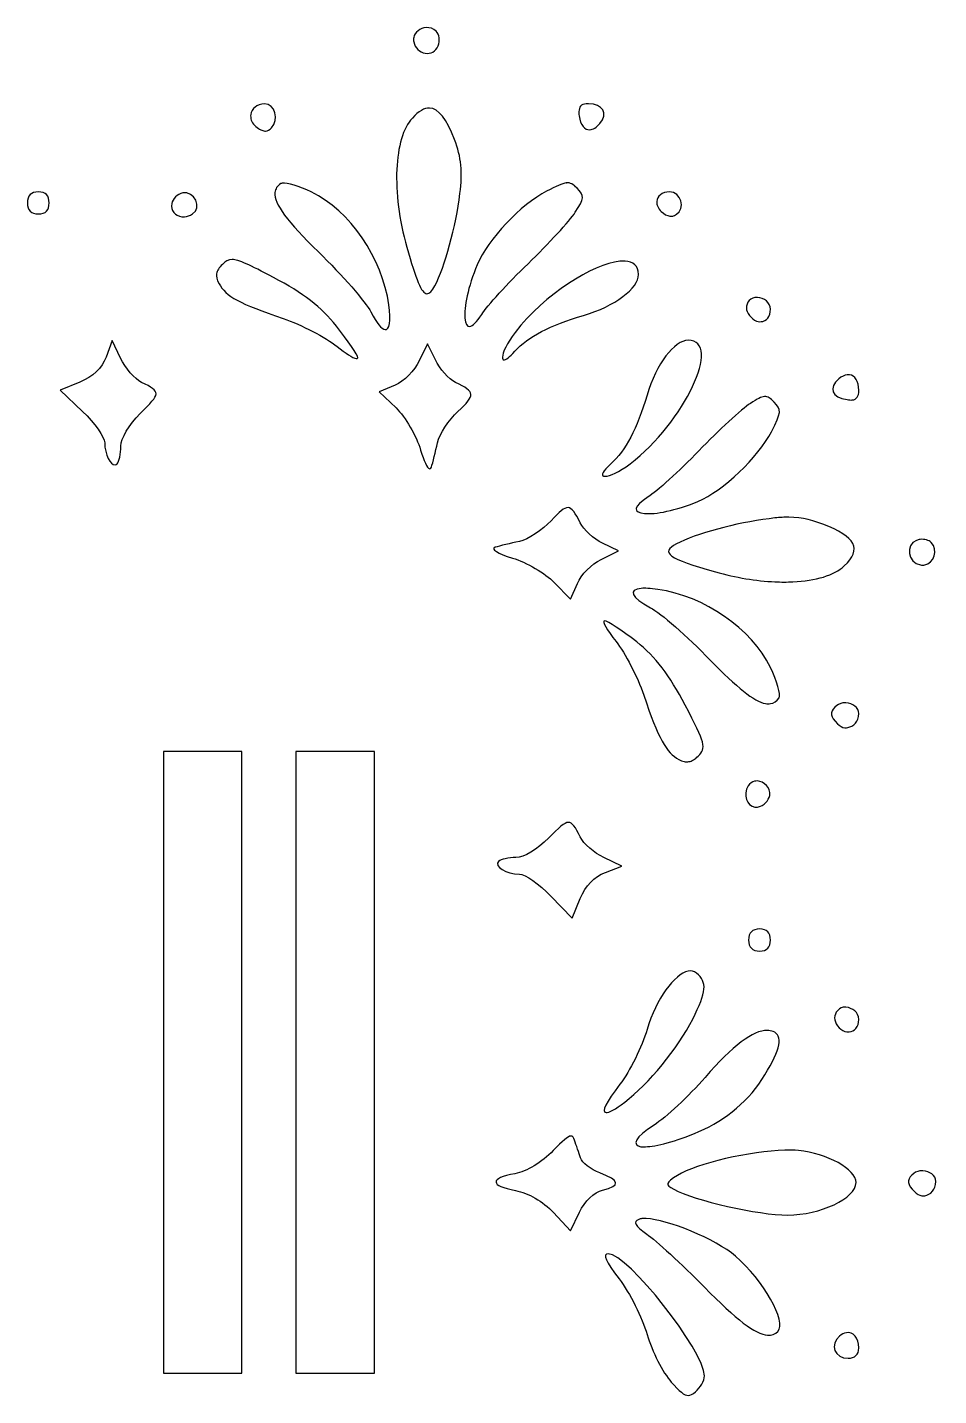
# Model space of a CAD drawing. Header units: centimetres. Extents: x -10 to 10, y -12.4 to 12.4.
# Drawn here: x 7.632 to 9.815, y 8.952 to 12.23 of the extents above; entities that cross this region are included whole.
import ezdxf

# ---------------------------------------------------------------- set-up
doc = ezdxf.new("R2010")
doc.units = ezdxf.units.CM
doc.header["$MEASUREMENT"] = 0
doc.layers.add('Layer 1', color=7, linetype='Continuous')

msp = doc.modelspace()

# ---------------------------------------------------------------- linework, layer by layer
at = {"layer": 'Layer 1', "color": 16, "lineweight": 25}
for points, knots in [([(8.58738, 12.22955), (8.59581, 12.23018), (8.60477, 12.22788), (8.61136, 12.22128), (8.61136, 12.22128), (8.61909, 12.21355), (8.62089, 12.19763), (8.61632, 12.18573), (8.61632, 12.18573), (8.61104, 12.17197), (8.5975, 12.16622), (8.5849, 12.16837), (8.5849, 12.16837), (8.5723, 12.17052), (8.56054, 12.18048), (8.55761, 12.19566), (8.55761, 12.19566), (8.55696, 12.19907), (8.55703, 12.20251), (8.55761, 12.20558), (8.55761, 12.20558), (8.56014, 12.21902), (8.57332, 12.22851), (8.58738, 12.22956), (8.58738, 12.22956), (8.58738, 12.22956), (8.58738, 12.22955), (8.58738, 12.22955)], [0, 0, 0, 0, 0.125, 0.125, 0.125, 0.125, 0.25, 0.25, 0.25, 0.25, 0.375, 0.375, 0.375, 0.375, 0.5, 0.5, 0.5, 0.5, 0.625, 0.625, 0.625, 0.625, 0.75, 0.75, 0.75, 0.75, 1, 1, 1, 1]), ([(8.20043, 12.04682), (8.22485, 12.04682), (8.236, 12.0088), (8.21697, 11.98977), (8.21697, 11.98977), (8.21226, 11.98507), (8.20754, 11.98206), (8.20291, 11.9815), (8.20291, 11.9815), (8.20137, 11.98131), (8.20036, 11.98209), (8.19878, 11.98233), (8.19878, 11.98233), (8.19244, 11.98332), (8.18492, 11.98709), (8.17646, 11.99556), (8.17646, 11.99556), (8.16877, 12.00324), (8.16624, 12.0128), (8.16736, 12.02119), (8.16736, 12.02119), (8.16924, 12.03518), (8.18159, 12.04682), (8.20043, 12.04682)], [0, 0, 0, 0, 0.1428571, 0.1428571, 0.1428571, 0.1428571, 0.2857143, 0.2857143, 0.2857143, 0.2857143, 0.4285714, 0.4285714, 0.4285714, 0.4285714, 0.5714286, 0.5714286, 0.5714286, 0.5714286, 0.7142857, 0.7142857, 0.7142857, 0.7142857, 1, 1, 1, 1]), ([(8.59565, 12.0369), (8.61702, 12.03599), (8.6363, 12.0111), (8.65518, 11.96166), (8.65518, 11.96166), (8.67182, 11.91809), (8.67497, 11.88441), (8.66841, 11.83185), (8.66841, 11.83185), (8.65868, 11.754), (8.63195, 11.65575), (8.60805, 11.61109), (8.60805, 11.61109), (8.6014, 11.59866), (8.595, 11.59194), (8.58903, 11.59207), (8.58903, 11.59207), (8.57592, 11.59231), (8.56316, 11.62566), (8.54107, 11.70369), (8.54107, 11.70369), (8.52265, 11.76877), (8.51463, 11.83473), (8.51709, 11.88973), (8.51709, 11.88973), (8.51956, 11.94473), (8.53189, 11.98908), (8.5543, 12.01293), (8.5543, 12.01293), (8.56952, 12.02913), (8.58281, 12.03745), (8.59564, 12.03691), (8.59564, 12.03691), (8.59564, 12.03691), (8.59565, 12.0369), (8.59565, 12.0369)], [0, 0, 0, 0, 0.1, 0.1, 0.1, 0.1, 0.2, 0.2, 0.2, 0.2, 0.3, 0.3, 0.3, 0.3, 0.4, 0.4, 0.4, 0.4, 0.5, 0.5, 0.5, 0.5, 0.6, 0.6, 0.6, 0.6, 0.7, 0.7, 0.7, 0.7, 0.8, 0.8, 0.8, 0.8, 1, 1, 1, 1]), ([(8.97599, 12.04682), (9.0107, 12.04682), (9.02375, 12.02436), (9.00328, 11.99969), (9.00328, 11.99969), (8.99525, 11.99001), (8.98684, 11.9852), (8.9793, 11.98481), (8.9793, 11.98481), (8.96674, 11.98415), (8.95696, 11.99551), (8.95367, 12.01788), (8.95367, 12.01788), (8.95289, 12.0232), (8.95327, 12.02825), (8.95367, 12.03194), (8.95367, 12.03194), (8.95488, 12.04299), (8.96121, 12.04682), (8.97599, 12.04682)], [0, 0, 0, 0, 0.1666667, 0.1666667, 0.1666667, 0.1666667, 0.3333333, 0.3333333, 0.3333333, 0.3333333, 0.5, 0.5, 0.5, 0.5, 0.6666667, 0.6666667, 0.6666667, 0.6666667, 1, 1, 1, 1]), ([(7.65886, 11.83598), (7.67645, 11.83598), (7.68449, 11.82711), (7.68449, 11.80952), (7.68449, 11.80952), (7.68449, 11.79193), (7.67644, 11.78306), (7.65886, 11.78306), (7.65886, 11.78306), (7.64128, 11.78306), (7.6324, 11.79193), (7.6324, 11.80952), (7.6324, 11.80952), (7.6324, 11.82711), (7.64127, 11.83598), (7.65886, 11.83598)], [0, 0, 0, 0, 0.2, 0.2, 0.2, 0.2, 0.4, 0.4, 0.4, 0.4, 0.6, 0.6, 0.6, 0.6, 1, 1, 1, 1]), ([(8.00447, 11.8335), (8.03264, 11.83892), (8.05156, 11.79786), (8.02762, 11.78306), (8.02762, 11.78306), (8.02147, 11.77926), (8.01483, 11.7768), (8.0086, 11.77645), (8.0086, 11.77645), (8.00626, 11.77632), (8.0042, 11.77616), (8.00199, 11.77645), (8.00199, 11.77645), (7.9865, 11.77851), (7.97485, 11.79144), (7.97801, 11.80787), (7.97801, 11.80787), (7.98026, 11.81957), (7.99184, 11.83107), (8.00447, 11.8335)], [0, 0, 0, 0, 0.1666667, 0.1666667, 0.1666667, 0.1666667, 0.3333333, 0.3333333, 0.3333333, 0.3333333, 0.5, 0.5, 0.5, 0.5, 0.6666667, 0.6666667, 0.6666667, 0.6666667, 1, 1, 1, 1]), ([(8.2426, 11.85665), (8.25435, 11.85783), (8.2838, 11.84966), (8.31205, 11.83598), (8.31205, 11.83598), (8.40439, 11.79128), (8.48287, 11.67661), (8.49809, 11.56561), (8.49809, 11.56561), (8.50361, 11.52535), (8.49941, 11.50485), (8.48899, 11.50608), (8.48899, 11.50608), (8.48089, 11.50703), (8.46925, 11.52087), (8.45509, 11.54825), (8.45509, 11.54825), (8.44304, 11.57156), (8.38646, 11.63666), (8.32941, 11.69212), (8.32941, 11.69212), (8.25526, 11.76421), (8.22258, 11.80771), (8.22523, 11.83433), (8.22523, 11.83433), (8.22611, 11.8432), (8.23069, 11.85051), (8.23929, 11.85583), (8.23929, 11.85583), (8.24022, 11.85641), (8.24092, 11.85649), (8.2426, 11.85666), (8.2426, 11.85666), (8.2426, 11.85666), (8.2426, 11.85665), (8.2426, 11.85665)], [0, 0, 0, 0, 0.1, 0.1, 0.1, 0.1, 0.2, 0.2, 0.2, 0.2, 0.3, 0.3, 0.3, 0.3, 0.4, 0.4, 0.4, 0.4, 0.5, 0.5, 0.5, 0.5, 0.6, 0.6, 0.6, 0.6, 0.7, 0.7, 0.7, 0.7, 0.8, 0.8, 0.8, 0.8, 1, 1, 1, 1]), ([(8.92307, 11.85748), (8.93317, 11.85862), (8.93968, 11.8541), (8.9487, 11.84508), (8.9487, 11.84508), (8.96674, 11.82704), (8.96606, 11.82042), (8.94457, 11.7872), (8.94457, 11.7872), (8.93138, 11.76682), (8.88012, 11.71115), (8.8313, 11.664), (8.8313, 11.664), (8.78248, 11.61685), (8.73295, 11.56234), (8.72051, 11.54246), (8.72051, 11.54246), (8.70866, 11.52353), (8.69834, 11.51433), (8.69157, 11.51352), (8.69157, 11.51352), (8.6848, 11.51271), (8.68117, 11.52044), (8.67999, 11.53336), (8.67999, 11.53336), (8.67765, 11.5592), (8.68747, 11.60812), (8.70976, 11.66152), (8.70976, 11.66152), (8.73507, 11.72216), (8.81443, 11.80625), (8.87595, 11.83763), (8.87595, 11.83763), (8.89928, 11.84953), (8.91298, 11.85633), (8.92308, 11.85747), (8.92308, 11.85747), (8.92308, 11.85747), (8.92307, 11.85748), (8.92307, 11.85748)], [0, 0, 0, 0, 0.0909091, 0.0909091, 0.0909091, 0.0909091, 0.1818182, 0.1818182, 0.1818182, 0.1818182, 0.2727273, 0.2727273, 0.2727273, 0.2727273, 0.3636364, 0.3636364, 0.3636364, 0.3636364, 0.4545455, 0.4545455, 0.4545455, 0.4545455, 0.5454545, 0.5454545, 0.5454545, 0.5454545, 0.6363636, 0.6363636, 0.6363636, 0.6363636, 0.7272727, 0.7272727, 0.7272727, 0.7272727, 0.8181818, 0.8181818, 0.8181818, 0.8181818, 1, 1, 1, 1]), ([(9.17029, 11.83598), (9.19721, 11.83598), (9.20928, 11.79612), (9.18683, 11.78224), (9.18683, 11.78224), (9.18394, 11.78045), (9.18079, 11.77868), (9.17773, 11.77811), (9.17773, 11.77811), (9.17544, 11.77768), (9.17341, 11.77784), (9.17112, 11.77811), (9.17112, 11.77811), (9.16423, 11.77891), (9.15683, 11.78249), (9.15045, 11.78886), (9.15045, 11.78886), (9.14275, 11.79656), (9.13928, 11.80519), (9.1397, 11.81284), (9.1397, 11.81284), (9.1404, 11.82559), (9.1522, 11.83599), (9.17029, 11.83599), (9.17029, 11.83599), (9.17029, 11.83599), (9.17029, 11.83598), (9.17029, 11.83598)], [0, 0, 0, 0, 0.125, 0.125, 0.125, 0.125, 0.25, 0.25, 0.25, 0.25, 0.375, 0.375, 0.375, 0.375, 0.5, 0.5, 0.5, 0.5, 0.625, 0.625, 0.625, 0.625, 0.75, 0.75, 0.75, 0.75, 1, 1, 1, 1]), ([(8.12271, 11.67392), (8.13851, 11.67376), (8.1638, 11.66144), (8.22193, 11.63093), (8.22193, 11.63093), (8.29275, 11.59375), (8.33674, 11.55933), (8.37241, 11.51435), (8.37241, 11.51435), (8.40025, 11.47924), (8.42367, 11.44523), (8.42367, 11.43828), (8.42367, 11.43828), (8.42367, 11.43655), (8.42203, 11.43613), (8.41954, 11.43663), (8.41954, 11.43663), (8.41204, 11.43812), (8.39448, 11.44916), (8.37406, 11.46557), (8.37406, 11.46557), (8.34684, 11.48745), (8.28858, 11.5178), (8.24508, 11.53254), (8.24508, 11.53254), (8.14071, 11.5679), (8.10752, 11.58573), (8.09129, 11.61605), (8.09129, 11.61605), (8.08621, 11.62554), (8.08423, 11.63276), (8.0855, 11.64003), (8.0855, 11.64003), (8.08677, 11.6473), (8.09139, 11.65422), (8.09956, 11.66235), (8.09956, 11.66235), (8.10707, 11.66983), (8.11323, 11.67402), (8.12271, 11.67393), (8.12271, 11.67393), (8.12271, 11.67393), (8.12271, 11.67392), (8.12271, 11.67392)], [0, 0, 0, 0, 0.0833333, 0.0833333, 0.0833333, 0.0833333, 0.1666667, 0.1666667, 0.1666667, 0.1666667, 0.25, 0.25, 0.25, 0.25, 0.3333333, 0.3333333, 0.3333333, 0.3333333, 0.4166667, 0.4166667, 0.4166667, 0.4166667, 0.5, 0.5, 0.5, 0.5, 0.5833333, 0.5833333, 0.5833333, 0.5833333, 0.6666667, 0.6666667, 0.6666667, 0.6666667, 0.75, 0.75, 0.75, 0.75, 0.8333333, 0.8333333, 0.8333333, 0.8333333, 1, 1, 1, 1]), ([(9.05123, 11.66979), (9.05549, 11.67021), (9.05989, 11.66997), (9.06363, 11.66979), (9.06363, 11.66979), (9.0836, 11.66881), (9.09588, 11.65915), (9.09588, 11.63837), (9.09588, 11.63837), (9.09588, 11.60495), (9.03972, 11.56234), (8.96442, 11.53998), (8.96442, 11.53998), (8.88323, 11.51587), (8.8321, 11.48959), (8.79988, 11.45399), (8.79988, 11.45399), (8.78733, 11.44012), (8.77812, 11.43334), (8.77342, 11.43332), (8.77342, 11.43332), (8.7706, 11.43331), (8.77006, 11.43604), (8.77011, 11.43993), (8.77011, 11.43993), (8.77024, 11.45032), (8.78057, 11.47307), (8.8007, 11.49946), (8.8007, 11.49946), (8.87004, 11.59038), (8.98742, 11.66346), (9.05123, 11.66979)], [0, 0, 0, 0, 0.1111111, 0.1111111, 0.1111111, 0.1111111, 0.2222222, 0.2222222, 0.2222222, 0.2222222, 0.3333333, 0.3333333, 0.3333333, 0.3333333, 0.4444444, 0.4444444, 0.4444444, 0.4444444, 0.5555556, 0.5555556, 0.5555556, 0.5555556, 0.6666667, 0.6666667, 0.6666667, 0.6666667, 0.7777778, 0.7777778, 0.7777778, 0.7777778, 1, 1, 1, 1]), ([(9.37452, 11.58297), (9.37671, 11.58339), (9.37888, 11.58303), (9.38113, 11.58297), (9.38113, 11.58297), (9.3962, 11.58255), (9.41172, 11.57168), (9.41172, 11.55486), (9.41172, 11.55486), (9.41172, 11.53676), (9.40214, 11.5258), (9.3894, 11.52509), (9.3894, 11.52509), (9.38748, 11.52498), (9.38478, 11.5247), (9.38279, 11.52509), (9.38279, 11.52509), (9.37679, 11.52626), (9.3712, 11.53006), (9.36543, 11.53584), (9.36543, 11.53584), (9.3541, 11.54717), (9.35084, 11.55983), (9.35799, 11.57139), (9.35799, 11.57139), (9.36189, 11.57771), (9.36796, 11.58172), (9.37453, 11.58297), (9.37453, 11.58297), (9.37453, 11.58297), (9.37452, 11.58297), (9.37452, 11.58297)], [0, 0, 0, 0, 0.1111111, 0.1111111, 0.1111111, 0.1111111, 0.2222222, 0.2222222, 0.2222222, 0.2222222, 0.3333333, 0.3333333, 0.3333333, 0.3333333, 0.4444444, 0.4444444, 0.4444444, 0.4444444, 0.5555556, 0.5555556, 0.5555556, 0.5555556, 0.6666667, 0.6666667, 0.6666667, 0.6666667, 0.7777778, 0.7777778, 0.7777778, 0.7777778, 1, 1, 1, 1]), ([(7.8358, 11.47962), (7.8358, 11.47962), (7.85564, 11.43745), (7.85564, 11.43745), (7.85564, 11.43745), (7.86673, 11.41403), (7.88963, 11.38776), (7.90608, 11.37957), (7.90608, 11.37957), (7.95259, 11.35642), (7.95228, 11.35466), (7.90277, 11.30516), (7.90277, 11.30516), (7.87496, 11.27735), (7.85647, 11.24576), (7.85647, 11.22661), (7.85647, 11.22661), (7.85647, 11.20896), (7.85232, 11.18939), (7.84737, 11.18444), (7.84737, 11.18444), (7.84588, 11.18296), (7.84404, 11.18219), (7.84241, 11.18196), (7.84241, 11.18196), (7.83102, 11.18025), (7.81782, 11.20718), (7.81761, 11.23488), (7.81761, 11.23488), (7.81748, 11.2487), (7.79385, 11.28239), (7.76469, 11.31012), (7.76469, 11.31012), (7.76469, 11.31012), (7.71095, 11.36056), (7.71095, 11.36056), (7.71095, 11.36056), (7.71095, 11.36056), (7.75808, 11.3804), (7.75808, 11.3804), (7.75808, 11.3804), (7.78938, 11.39348), (7.81099, 11.41363), (7.82092, 11.43993), (7.82092, 11.43993), (7.82092, 11.43993), (7.8358, 11.47962), (7.8358, 11.47962)], [0, 0, 0, 0, 0.0769231, 0.0769231, 0.0769231, 0.0769231, 0.1538462, 0.1538462, 0.1538462, 0.1538462, 0.2307692, 0.2307692, 0.2307692, 0.2307692, 0.3076923, 0.3076923, 0.3076923, 0.3076923, 0.3846154, 0.3846154, 0.3846154, 0.3846154, 0.4615385, 0.4615385, 0.4615385, 0.4615385, 0.5384615, 0.5384615, 0.5384615, 0.5384615, 0.6153846, 0.6153846, 0.6153846, 0.6153846, 0.6923077, 0.6923077, 0.6923077, 0.6923077, 0.7692308, 0.7692308, 0.7692308, 0.7692308, 0.8461538, 0.8461538, 0.8461538, 0.8461538, 1, 1, 1, 1]), ([(9.21494, 11.48044), (9.29805, 11.48044), (9.20534, 11.28306), (9.07603, 11.18444), (9.07603, 11.18444), (9.04964, 11.16431), (9.02689, 11.15481), (9.0165, 11.15467), (9.0165, 11.15467), (9.0152, 11.15465), (9.01328, 11.15437), (9.01237, 11.15467), (9.01237, 11.15467), (9.00596, 11.1568), (9.01032, 11.16687), (9.02973, 11.18444), (9.02973, 11.18444), (9.06533, 11.21666), (9.09244, 11.26778), (9.11655, 11.34898), (9.11655, 11.34898), (9.13891, 11.42428), (9.18152, 11.48044), (9.21494, 11.48044)], [0, 0, 0, 0, 0.1428571, 0.1428571, 0.1428571, 0.1428571, 0.2857143, 0.2857143, 0.2857143, 0.2857143, 0.4285714, 0.4285714, 0.4285714, 0.4285714, 0.5714286, 0.5714286, 0.5714286, 0.5714286, 0.7142857, 0.7142857, 0.7142857, 0.7142857, 1, 1, 1, 1]), ([(8.59069, 11.47218), (8.59069, 11.47218), (8.60971, 11.43332), (8.60971, 11.43332), (8.60971, 11.43332), (8.61993, 11.41201), (8.64121, 11.38778), (8.65767, 11.37958), (8.65767, 11.37958), (8.70565, 11.35567), (8.70624, 11.35009), (8.66346, 11.31013), (8.66346, 11.31013), (8.64112, 11.28926), (8.61933, 11.25594), (8.61468, 11.23489), (8.61468, 11.23489), (8.61003, 11.21384), (8.60359, 11.18707), (8.5998, 11.17619), (8.5998, 11.17619), (8.59879, 11.17326), (8.59657, 11.17232), (8.59484, 11.17288), (8.59484, 11.17288), (8.58963, 11.17457), (8.58223, 11.19067), (8.57417, 11.21753), (8.57417, 11.21753), (8.5641, 11.25108), (8.53761, 11.29676), (8.51547, 11.3184), (8.51547, 11.3184), (8.51547, 11.3184), (8.47496, 11.35726), (8.47496, 11.35726), (8.47496, 11.35726), (8.47496, 11.35726), (8.51299, 11.37297), (8.51299, 11.37297), (8.51299, 11.37297), (8.53397, 11.38166), (8.56002, 11.40793), (8.57087, 11.43085), (8.57087, 11.43085), (8.57087, 11.43085), (8.59071, 11.47219), (8.59071, 11.47219), (8.59071, 11.47219), (8.59071, 11.47219), (8.59069, 11.47218), (8.59069, 11.47218)], [0, 0, 0, 0, 0.0714286, 0.0714286, 0.0714286, 0.0714286, 0.1428571, 0.1428571, 0.1428571, 0.1428571, 0.2142857, 0.2142857, 0.2142857, 0.2142857, 0.2857143, 0.2857143, 0.2857143, 0.2857143, 0.3571429, 0.3571429, 0.3571429, 0.3571429, 0.4285714, 0.4285714, 0.4285714, 0.4285714, 0.5, 0.5, 0.5, 0.5, 0.5714286, 0.5714286, 0.5714286, 0.5714286, 0.6428571, 0.6428571, 0.6428571, 0.6428571, 0.7142857, 0.7142857, 0.7142857, 0.7142857, 0.7857143, 0.7857143, 0.7857143, 0.7857143, 0.8571429, 0.8571429, 0.8571429, 0.8571429, 1, 1, 1, 1]), ([(9.59528, 11.39776), (9.59733, 11.39804), (9.59914, 11.39804), (9.60107, 11.39776), (9.60107, 11.39776), (9.61391, 11.39588), (9.62339, 11.38225), (9.62339, 11.36055), (9.62339, 11.36055), (9.62339, 11.34576), (9.61873, 11.33861), (9.60768, 11.3374), (9.60768, 11.3374), (9.604, 11.33699), (9.60061, 11.33746), (9.59528, 11.33823), (9.59528, 11.33823), (9.55949, 11.3435), (9.54963, 11.36642), (9.57544, 11.38784), (9.57544, 11.38784), (9.58238, 11.3936), (9.58916, 11.39693), (9.59528, 11.39776)], [0, 0, 0, 0, 0.1428571, 0.1428571, 0.1428571, 0.1428571, 0.2857143, 0.2857143, 0.2857143, 0.2857143, 0.4285714, 0.4285714, 0.4285714, 0.4285714, 0.5714286, 0.5714286, 0.5714286, 0.5714286, 0.7142857, 0.7142857, 0.7142857, 0.7142857, 1, 1, 1, 1]), ([(9.39767, 11.34567), (9.40552, 11.34606), (9.4118, 11.34146), (9.42082, 11.33244), (9.42082, 11.33244), (9.43886, 11.3144), (9.43801, 11.308), (9.41421, 11.26133), (9.41421, 11.26133), (9.38282, 11.19981), (9.29874, 11.11962), (9.2381, 11.09431), (9.2381, 11.09431), (9.1847, 11.07202), (9.13578, 11.06303), (9.10994, 11.06537), (9.10994, 11.06537), (9.0841, 11.06771), (9.08117, 11.08136), (9.11904, 11.10506), (9.11904, 11.10506), (9.13893, 11.1175), (9.19343, 11.16703), (9.24058, 11.21585), (9.24058, 11.21585), (9.28773, 11.26467), (9.34339, 11.31594), (9.36378, 11.32912), (9.36378, 11.32912), (9.38039, 11.33987), (9.38982, 11.34526), (9.39768, 11.34566), (9.39768, 11.34566), (9.39768, 11.34566), (9.39767, 11.34567), (9.39767, 11.34567)], [0, 0, 0, 0, 0.1, 0.1, 0.1, 0.1, 0.2, 0.2, 0.2, 0.2, 0.3, 0.3, 0.3, 0.3, 0.4, 0.4, 0.4, 0.4, 0.5, 0.5, 0.5, 0.5, 0.6, 0.6, 0.6, 0.6, 0.7, 0.7, 0.7, 0.7, 0.8, 0.8, 0.8, 0.8, 1, 1, 1, 1]), ([(8.92721, 11.07944), (8.93659, 11.07885), (8.94419, 11.06705), (8.95615, 11.04306), (8.95615, 11.04306), (8.96435, 11.02661), (8.98859, 11.00449), (9.00989, 10.99428), (9.00989, 10.99428), (9.00989, 10.99428), (9.04792, 10.97609), (9.04792, 10.97609), (9.04792, 10.97609), (9.04792, 10.97609), (9.00658, 10.95542), (9.00658, 10.95542), (9.00658, 10.95542), (8.98366, 10.94457), (8.95822, 10.91852), (8.94953, 10.89754), (8.94953, 10.89754), (8.94953, 10.89754), (8.93299, 10.86033), (8.93299, 10.86033), (8.93299, 10.86033), (8.93299, 10.86033), (8.89413, 10.90002), (8.89413, 10.90002), (8.89413, 10.90002), (8.87248, 10.92216), (8.82764, 10.94866), (8.79408, 10.95872), (8.79408, 10.95872), (8.75827, 10.96947), (8.74112, 10.98031), (8.75274, 10.98435), (8.75274, 10.98435), (8.76362, 10.98814), (8.78956, 10.99376), (8.81062, 10.99841), (8.81062, 10.99841), (8.83167, 11.00306), (8.86582, 11.02568), (8.88669, 11.04802), (8.88669, 11.04802), (8.90667, 11.06941), (8.91782, 11.08003), (8.9272, 11.07944), (8.9272, 11.07944), (8.9272, 11.07944), (8.92721, 11.07944), (8.92721, 11.07944)], [0, 0, 0, 0, 0.0714286, 0.0714286, 0.0714286, 0.0714286, 0.1428571, 0.1428571, 0.1428571, 0.1428571, 0.2142857, 0.2142857, 0.2142857, 0.2142857, 0.2857143, 0.2857143, 0.2857143, 0.2857143, 0.3571429, 0.3571429, 0.3571429, 0.3571429, 0.4285714, 0.4285714, 0.4285714, 0.4285714, 0.5, 0.5, 0.5, 0.5, 0.5714286, 0.5714286, 0.5714286, 0.5714286, 0.6428571, 0.6428571, 0.6428571, 0.6428571, 0.7142857, 0.7142857, 0.7142857, 0.7142857, 0.7857143, 0.7857143, 0.7857143, 0.7857143, 0.8571429, 0.8571429, 0.8571429, 0.8571429, 1, 1, 1, 1]), ([(9.44397, 11.05628), (9.47743, 11.05738), (9.50473, 11.05222), (9.5374, 11.03974), (9.5374, 11.03974), (9.61651, 11.00953), (9.63188, 10.98029), (9.58866, 10.93969), (9.58866, 10.93969), (9.56481, 10.91728), (9.52047, 10.90412), (9.46546, 10.90166), (9.46546, 10.90166), (9.45171, 10.90104), (9.43731, 10.90098), (9.42247, 10.90166), (9.42247, 10.90166), (9.37794, 10.90372), (9.32906, 10.91182), (9.28026, 10.92564), (9.28026, 10.92564), (9.16675, 10.95776), (9.14704, 10.97132), (9.18683, 10.99261), (9.18683, 10.99261), (9.23149, 11.01651), (9.33057, 11.04324), (9.40842, 11.05297), (9.40842, 11.05297), (9.42156, 11.05461), (9.43282, 11.05591), (9.44397, 11.05628)], [0, 0, 0, 0, 0.1111111, 0.1111111, 0.1111111, 0.1111111, 0.2222222, 0.2222222, 0.2222222, 0.2222222, 0.3333333, 0.3333333, 0.3333333, 0.3333333, 0.4444444, 0.4444444, 0.4444444, 0.4444444, 0.5555556, 0.5555556, 0.5555556, 0.5555556, 0.6666667, 0.6666667, 0.6666667, 0.6666667, 0.7777778, 0.7777778, 0.7777778, 0.7777778, 1, 1, 1, 1]), ([(9.77057, 11.00337), (9.78043, 11.00443), (9.79123, 11.00172), (9.79703, 10.99593), (9.79703, 10.99593), (9.81462, 10.97835), (9.80282, 10.94623), (9.78132, 10.94219), (9.78132, 10.94219), (9.77825, 10.94161), (9.7748, 10.94153), (9.7714, 10.94219), (9.7714, 10.94219), (9.74104, 10.94804), (9.73396, 10.99034), (9.76148, 11.00089), (9.76148, 11.00089), (9.76446, 11.00203), (9.76729, 11.00302), (9.77058, 11.00337), (9.77058, 11.00337), (9.77058, 11.00337), (9.77057, 11.00337), (9.77057, 11.00337)], [0, 0, 0, 0, 0.1428571, 0.1428571, 0.1428571, 0.1428571, 0.2857143, 0.2857143, 0.2857143, 0.2857143, 0.4285714, 0.4285714, 0.4285714, 0.4285714, 0.5714286, 0.5714286, 0.5714286, 0.5714286, 0.7142857, 0.7142857, 0.7142857, 0.7142857, 1, 1, 1, 1]), ([(9.10249, 10.88596), (9.10703, 10.88637), (9.11211, 10.88622), (9.1182, 10.88596), (9.1182, 10.88596), (9.12516, 10.88567), (9.13323, 10.8847), (9.14218, 10.88348), (9.14218, 10.88348), (9.25318, 10.86826), (9.36702, 10.78896), (9.41172, 10.69662), (9.41172, 10.69662), (9.42735, 10.66433), (9.43699, 10.63131), (9.43239, 10.62386), (9.43239, 10.62386), (9.42708, 10.61526), (9.42059, 10.61069), (9.41172, 10.6098), (9.41172, 10.6098), (9.40839, 10.60947), (9.40405, 10.609), (9.40014, 10.6098), (9.40014, 10.6098), (9.37276, 10.61543), (9.33093, 10.6491), (9.26785, 10.71398), (9.26785, 10.71398), (9.2124, 10.77102), (9.14812, 10.8276), (9.12481, 10.83966), (9.12481, 10.83966), (9.0769, 10.86443), (9.07072, 10.88312), (9.10249, 10.88596)], [0, 0, 0, 0, 0.1, 0.1, 0.1, 0.1, 0.2, 0.2, 0.2, 0.2, 0.3, 0.3, 0.3, 0.3, 0.4, 0.4, 0.4, 0.4, 0.5, 0.5, 0.5, 0.5, 0.6, 0.6, 0.6, 0.6, 0.7, 0.7, 0.7, 0.7, 0.8, 0.8, 0.8, 0.8, 1, 1, 1, 1]), ([(9.01485, 10.80824), (9.0218, 10.80824), (9.05664, 10.78564), (9.09174, 10.7578), (9.09174, 10.7578), (9.13672, 10.72213), (9.17032, 10.67731), (9.2075, 10.60649), (9.2075, 10.60649), (9.25633, 10.51348), (9.25886, 10.50415), (9.23892, 10.48412), (9.23892, 10.48412), (9.23079, 10.47595), (9.22386, 10.47216), (9.2166, 10.47089), (9.2166, 10.47089), (9.21478, 10.47057), (9.21277, 10.47009), (9.21081, 10.47006), (9.21081, 10.47006), (9.20886, 10.47003), (9.20697, 10.47045), (9.20502, 10.47089), (9.20502, 10.47089), (9.20114, 10.47176), (9.19736, 10.47331), (9.19262, 10.47585), (9.19262, 10.47585), (9.1623, 10.49208), (9.14365, 10.5261), (9.10828, 10.63047), (9.10828, 10.63047), (9.09354, 10.67397), (9.06401, 10.7314), (9.04213, 10.75863), (9.04213, 10.75863), (9.02025, 10.78585), (9.0079, 10.80824), (9.01484, 10.80824), (9.01484, 10.80824), (9.01484, 10.80824), (9.01485, 10.80824), (9.01485, 10.80824)], [0, 0, 0, 0, 0.0833333, 0.0833333, 0.0833333, 0.0833333, 0.1666667, 0.1666667, 0.1666667, 0.1666667, 0.25, 0.25, 0.25, 0.25, 0.3333333, 0.3333333, 0.3333333, 0.3333333, 0.4166667, 0.4166667, 0.4166667, 0.4166667, 0.5, 0.5, 0.5, 0.5, 0.5833333, 0.5833333, 0.5833333, 0.5833333, 0.6666667, 0.6666667, 0.6666667, 0.6666667, 0.75, 0.75, 0.75, 0.75, 0.8333333, 0.8333333, 0.8333333, 0.8333333, 1, 1, 1, 1]), ([(9.58536, 10.61145), (9.58773, 10.61181), (9.59043, 10.61153), (9.5928, 10.61145), (9.5928, 10.61145), (9.60859, 10.61093), (9.62339, 10.60108), (9.62339, 10.58582), (9.62339, 10.58582), (9.62339, 10.56697), (9.61092, 10.55463), (9.59693, 10.55275), (9.59693, 10.55275), (9.59483, 10.55247), (9.5925, 10.55171), (9.59032, 10.55192), (9.59032, 10.55192), (9.58378, 10.55256), (9.57789, 10.55608), (9.57213, 10.56184), (9.57213, 10.56184), (9.5552, 10.57877), (9.5538, 10.58899), (9.56634, 10.60153), (9.56634, 10.60153), (9.57169, 10.60688), (9.57826, 10.61038), (9.58536, 10.61145)], [0, 0, 0, 0, 0.125, 0.125, 0.125, 0.125, 0.25, 0.25, 0.25, 0.25, 0.375, 0.375, 0.375, 0.375, 0.5, 0.5, 0.5, 0.5, 0.625, 0.625, 0.625, 0.625, 0.75, 0.75, 0.75, 0.75, 1, 1, 1, 1]), ([(7.95817, 10.49487), (7.95817, 10.49487), (8.14586, 10.49487), (8.14586, 10.49487), (8.14586, 10.49487), (8.14586, 10.49487), (8.14586, 9.00576), (8.14586, 9.00576), (8.14586, 9.00576), (8.14586, 9.00576), (7.95817, 9.00576), (7.95817, 9.00576), (7.95817, 9.00576), (7.95817, 9.00576), (7.95817, 10.49487), (7.95817, 10.49487)], [0, 0, 0, 0, 0.2, 0.2, 0.2, 0.2, 0.4, 0.4, 0.4, 0.4, 0.6, 0.6, 0.6, 0.6, 1, 1, 1, 1]), ([(8.27567, 10.49487), (8.27567, 10.49487), (8.46336, 10.49487), (8.46336, 10.49487), (8.46336, 10.49487), (8.46336, 10.49487), (8.46336, 9.00576), (8.46336, 9.00576), (8.46336, 9.00576), (8.46336, 9.00576), (8.27567, 9.00576), (8.27567, 9.00576), (8.27567, 9.00576), (8.27567, 9.00576), (8.27567, 10.49487), (8.27567, 10.49487)], [0, 0, 0, 0, 0.2, 0.2, 0.2, 0.2, 0.4, 0.4, 0.4, 0.4, 0.6, 0.6, 0.6, 0.6, 1, 1, 1, 1]), ([(9.38031, 10.42459), (9.3965, 10.42351), (9.41364, 10.40835), (9.41008, 10.38986), (9.41008, 10.38986), (9.40765, 10.37723), (9.39532, 10.36483), (9.38362, 10.36257), (9.38362, 10.36257), (9.38049, 10.36196), (9.3773, 10.36133), (9.37452, 10.36174), (9.37452, 10.36174), (9.35511, 10.36465), (9.3455, 10.39146), (9.35881, 10.413), (9.35881, 10.413), (9.36251, 10.41898), (9.36777, 10.4226), (9.37369, 10.42375), (9.37369, 10.42375), (9.37591, 10.42418), (9.37799, 10.42473), (9.3803, 10.42458), (9.3803, 10.42458), (9.3803, 10.42458), (9.38031, 10.42459), (9.38031, 10.42459)], [0, 0, 0, 0, 0.125, 0.125, 0.125, 0.125, 0.25, 0.25, 0.25, 0.25, 0.375, 0.375, 0.375, 0.375, 0.5, 0.5, 0.5, 0.5, 0.625, 0.625, 0.625, 0.625, 0.75, 0.75, 0.75, 0.75, 1, 1, 1, 1]), ([(8.92803, 10.32537), (8.93776, 10.32561), (8.94456, 10.3139), (8.95614, 10.29064), (8.95614, 10.29064), (8.96433, 10.27419), (8.98977, 10.25212), (9.01319, 10.24103), (9.01319, 10.24103), (9.01319, 10.24103), (9.05618, 10.22036), (9.05618, 10.22036), (9.05618, 10.22036), (9.05618, 10.22036), (9.01649, 10.20548), (9.01649, 10.20548), (9.01649, 10.20548), (8.99019, 10.19555), (8.96921, 10.17395), (8.95613, 10.14264), (8.95613, 10.14264), (8.95613, 10.14264), (8.93711, 10.09551), (8.93711, 10.09551), (8.93711, 10.09551), (8.93711, 10.09551), (8.88585, 10.14843), (8.88585, 10.14843), (8.88585, 10.14843), (8.85812, 10.17759), (8.82443, 10.20121), (8.81061, 10.20135), (8.81061, 10.20135), (8.77896, 10.20161), (8.74912, 10.22007), (8.761, 10.23194), (8.761, 10.23194), (8.76594, 10.23689), (8.78469, 10.24104), (8.80234, 10.24104), (8.80234, 10.24104), (8.82149, 10.24104), (8.85308, 10.26036), (8.88089, 10.28817), (8.88089, 10.28817), (8.90564, 10.31292), (8.91829, 10.32513), (8.92802, 10.32538), (8.92802, 10.32538), (8.92802, 10.32538), (8.92803, 10.32537), (8.92803, 10.32537)], [0, 0, 0, 0, 0.0714286, 0.0714286, 0.0714286, 0.0714286, 0.1428571, 0.1428571, 0.1428571, 0.1428571, 0.2142857, 0.2142857, 0.2142857, 0.2142857, 0.2857143, 0.2857143, 0.2857143, 0.2857143, 0.3571429, 0.3571429, 0.3571429, 0.3571429, 0.4285714, 0.4285714, 0.4285714, 0.4285714, 0.5, 0.5, 0.5, 0.5, 0.5714286, 0.5714286, 0.5714286, 0.5714286, 0.6428571, 0.6428571, 0.6428571, 0.6428571, 0.7142857, 0.7142857, 0.7142857, 0.7142857, 0.7857143, 0.7857143, 0.7857143, 0.7857143, 0.8571429, 0.8571429, 0.8571429, 0.8571429, 1, 1, 1, 1]), ([(9.38609, 10.06988), (9.40368, 10.06988), (9.41172, 10.06101), (9.41172, 10.04342), (9.41172, 10.04342), (9.41172, 10.02584), (9.40367, 10.01696), (9.38609, 10.01696), (9.38609, 10.01696), (9.3685, 10.01696), (9.35963, 10.02583), (9.35963, 10.04342), (9.35963, 10.04342), (9.35963, 10.06101), (9.3685, 10.06988), (9.38609, 10.06988)], [0, 0, 0, 0, 0.2, 0.2, 0.2, 0.2, 0.4, 0.4, 0.4, 0.4, 0.6, 0.6, 0.6, 0.6, 1, 1, 1, 1]), ([(9.21494, 9.96901), (9.2224, 9.97049), (9.22909, 9.96877), (9.23478, 9.96405), (9.23478, 9.96405), (9.26107, 9.94223), (9.25904, 9.91959), (9.22568, 9.85408), (9.22568, 9.85408), (9.18978, 9.78357), (9.1201, 9.69852), (9.0628, 9.65482), (9.0628, 9.65482), (9.04027, 9.63764), (9.02502, 9.62968), (9.01815, 9.63002), (9.01815, 9.63002), (9.00671, 9.63058), (9.01759, 9.65446), (9.05122, 9.69782), (9.05122, 9.69782), (9.0755, 9.72913), (9.10464, 9.78836), (9.11654, 9.82928), (9.11654, 9.82928), (9.13778, 9.90233), (9.18262, 9.96261), (9.21493, 9.96901), (9.21493, 9.96901), (9.21493, 9.96901), (9.21494, 9.96901), (9.21494, 9.96901)], [0, 0, 0, 0, 0.1111111, 0.1111111, 0.1111111, 0.1111111, 0.2222222, 0.2222222, 0.2222222, 0.2222222, 0.3333333, 0.3333333, 0.3333333, 0.3333333, 0.4444444, 0.4444444, 0.4444444, 0.4444444, 0.5555556, 0.5555556, 0.5555556, 0.5555556, 0.6666667, 0.6666667, 0.6666667, 0.6666667, 0.7777778, 0.7777778, 0.7777778, 0.7777778, 1, 1, 1, 1]), ([(9.58618, 9.8822), (9.58837, 9.88261), (9.59054, 9.8823), (9.59279, 9.8822), (9.59279, 9.8822), (9.60786, 9.88154), (9.62338, 9.87008), (9.62338, 9.85326), (9.62338, 9.85326), (9.62338, 9.83516), (9.61298, 9.8242), (9.60023, 9.82349), (9.60023, 9.82349), (9.59831, 9.82338), (9.59644, 9.82317), (9.59444, 9.82349), (9.59444, 9.82349), (9.58845, 9.82445), (9.58203, 9.82763), (9.57625, 9.83341), (9.57625, 9.83341), (9.56492, 9.84474), (9.56249, 9.85905), (9.56964, 9.87062), (9.56964, 9.87062), (9.57354, 9.87694), (9.57961, 9.88097), (9.58618, 9.8822)], [0, 0, 0, 0, 0.125, 0.125, 0.125, 0.125, 0.25, 0.25, 0.25, 0.25, 0.375, 0.375, 0.375, 0.375, 0.5, 0.5, 0.5, 0.5, 0.625, 0.625, 0.625, 0.625, 0.75, 0.75, 0.75, 0.75, 1, 1, 1, 1]), ([(9.40428, 9.8268), (9.40913, 9.82672), (9.4141, 9.82594), (9.41834, 9.82432), (9.41834, 9.82432), (9.44238, 9.8151), (9.43627, 9.78255), (9.3985, 9.72014), (9.3985, 9.72014), (9.36224, 9.66023), (9.30646, 9.61242), (9.24058, 9.58454), (9.24058, 9.58454), (9.18375, 9.56049), (9.13812, 9.5485), (9.11242, 9.54816), (9.11242, 9.54816), (9.10829, 9.54811), (9.10472, 9.54764), (9.10167, 9.54816), (9.10167, 9.54816), (9.08034, 9.55184), (9.08633, 9.57073), (9.13309, 9.60025), (9.13309, 9.60025), (9.16144, 9.61815), (9.21658, 9.66965), (9.25546, 9.71435), (9.25546, 9.71435), (9.32162, 9.79043), (9.37034, 9.82742), (9.40429, 9.8268), (9.40429, 9.8268), (9.40429, 9.8268), (9.40428, 9.8268), (9.40428, 9.8268)], [0, 0, 0, 0, 0.1, 0.1, 0.1, 0.1, 0.2, 0.2, 0.2, 0.2, 0.3, 0.3, 0.3, 0.3, 0.4, 0.4, 0.4, 0.4, 0.5, 0.5, 0.5, 0.5, 0.6, 0.6, 0.6, 0.6, 0.7, 0.7, 0.7, 0.7, 0.8, 0.8, 0.8, 0.8, 1, 1, 1, 1]), ([(8.93382, 9.57379), (8.93819, 9.57405), (8.94083, 9.57041), (8.94292, 9.56387), (8.94292, 9.56387), (8.94669, 9.55202), (8.95333, 9.53322), (8.95698, 9.5217), (8.95698, 9.5217), (8.96062, 9.51018), (8.98154, 9.49353), (9.00328, 9.48532), (9.00328, 9.48532), (9.05157, 9.46709), (9.05378, 9.45499), (9.00989, 9.44398), (9.00989, 9.44398), (8.98949, 9.43886), (8.96753, 9.41841), (8.95449, 9.39106), (8.95449, 9.39106), (8.95449, 9.39106), (8.93299, 9.34641), (8.93299, 9.34641), (8.93299, 9.34641), (8.93299, 9.34641), (8.89248, 9.39023), (8.89248, 9.39023), (8.89248, 9.39023), (8.86676, 9.4175), (8.83192, 9.43745), (8.80153, 9.44315), (8.80153, 9.44315), (8.7396, 9.45477), (8.73899, 9.47224), (8.79988, 9.48366), (8.79988, 9.48366), (8.82852, 9.48903), (8.86435, 9.51094), (8.89166, 9.53906), (8.89166, 9.53906), (8.9144, 9.56248), (8.92654, 9.57335), (8.93383, 9.57379), (8.93383, 9.57379), (8.93383, 9.57379), (8.93382, 9.57379), (8.93382, 9.57379)], [0, 0, 0, 0, 0.0769231, 0.0769231, 0.0769231, 0.0769231, 0.1538462, 0.1538462, 0.1538462, 0.1538462, 0.2307692, 0.2307692, 0.2307692, 0.2307692, 0.3076923, 0.3076923, 0.3076923, 0.3076923, 0.3846154, 0.3846154, 0.3846154, 0.3846154, 0.4615385, 0.4615385, 0.4615385, 0.4615385, 0.5384615, 0.5384615, 0.5384615, 0.5384615, 0.6153846, 0.6153846, 0.6153846, 0.6153846, 0.6923077, 0.6923077, 0.6923077, 0.6923077, 0.7692308, 0.7692308, 0.7692308, 0.7692308, 0.8461538, 0.8461538, 0.8461538, 0.8461538, 1, 1, 1, 1]), ([(9.44645, 9.53989), (9.45813, 9.5402), (9.46942, 9.53994), (9.4787, 9.53906), (9.4787, 9.53906), (9.54784, 9.53242), (9.61678, 9.49415), (9.61678, 9.46217), (9.61678, 9.46217), (9.61678, 9.42497), (9.53083, 9.38445), (9.45307, 9.38445), (9.45307, 9.38445), (9.38298, 9.38445), (9.22961, 9.41882), (9.18022, 9.44646), (9.18022, 9.44646), (9.15949, 9.45806), (9.16052, 9.4612), (9.18932, 9.47953), (9.18932, 9.47953), (9.23446, 9.50826), (9.36473, 9.53774), (9.44646, 9.53989), (9.44646, 9.53989), (9.44646, 9.53989), (9.44645, 9.53989), (9.44645, 9.53989)], [0, 0, 0, 0, 0.125, 0.125, 0.125, 0.125, 0.25, 0.25, 0.25, 0.25, 0.375, 0.375, 0.375, 0.375, 0.5, 0.5, 0.5, 0.5, 0.625, 0.625, 0.625, 0.625, 0.75, 0.75, 0.75, 0.75, 1, 1, 1, 1]), ([(9.76974, 9.49028), (9.77211, 9.49064), (9.77481, 9.49036), (9.77718, 9.49028), (9.77718, 9.49028), (9.79297, 9.48976), (9.80777, 9.47991), (9.80777, 9.46465), (9.80777, 9.46465), (9.80777, 9.4458), (9.7953, 9.43263), (9.78131, 9.43075), (9.78131, 9.43075), (9.77922, 9.43046), (9.7768, 9.43054), (9.7747, 9.43075), (9.7747, 9.43075), (9.76838, 9.43139), (9.76227, 9.43491), (9.75651, 9.44067), (9.75651, 9.44067), (9.73957, 9.4576), (9.73818, 9.46781), (9.75072, 9.48036), (9.75072, 9.48036), (9.75607, 9.48571), (9.76264, 9.48921), (9.76974, 9.49028)], [0, 0, 0, 0, 0.125, 0.125, 0.125, 0.125, 0.25, 0.25, 0.25, 0.25, 0.375, 0.375, 0.375, 0.375, 0.5, 0.5, 0.5, 0.5, 0.625, 0.625, 0.625, 0.625, 0.75, 0.75, 0.75, 0.75, 1, 1, 1, 1]), ([(9.10415, 9.37618), (9.10704, 9.37663), (9.11042, 9.37634), (9.11407, 9.37618), (9.11407, 9.37618), (9.16522, 9.37411), (9.28024, 9.32713), (9.32822, 9.28606), (9.32822, 9.28606), (9.39415, 9.22963), (9.45167, 9.12756), (9.42992, 9.10581), (9.42992, 9.10581), (9.42326, 9.09916), (9.41493, 9.09617), (9.40512, 9.09671), (9.40512, 9.09671), (9.37568, 9.09835), (9.32984, 9.13434), (9.25381, 9.21164), (9.25381, 9.21164), (9.1994, 9.26696), (9.1371, 9.32405), (9.11573, 9.33897), (9.11573, 9.33897), (9.08676, 9.35921), (9.08235, 9.36819), (9.09671, 9.3737), (9.09671, 9.3737), (9.09888, 9.37453), (9.10127, 9.37573), (9.10415, 9.37618)], [0, 0, 0, 0, 0.1111111, 0.1111111, 0.1111111, 0.1111111, 0.2222222, 0.2222222, 0.2222222, 0.2222222, 0.3333333, 0.3333333, 0.3333333, 0.3333333, 0.4444444, 0.4444444, 0.4444444, 0.4444444, 0.5555556, 0.5555556, 0.5555556, 0.5555556, 0.6666667, 0.6666667, 0.6666667, 0.6666667, 0.7777778, 0.7777778, 0.7777778, 0.7777778, 1, 1, 1, 1]), ([(9.02312, 9.29184), (9.0701, 9.29184), (9.25346, 9.05912), (9.2538, 8.99914), (9.2538, 8.99914), (9.25388, 8.98733), (9.244, 8.97081), (9.2323, 8.96111), (9.2323, 8.96111), (9.22542, 8.9554), (9.2207, 8.95183), (9.21494, 8.95201), (9.21494, 8.95201), (9.20534, 8.95236), (9.19427, 8.96205), (9.17443, 8.98426), (9.17443, 8.98426), (9.1542, 9.0069), (9.12821, 9.05825), (9.11655, 9.09836), (9.11655, 9.09836), (9.10489, 9.13847), (9.07485, 9.19837), (9.04958, 9.23148), (9.04958, 9.23148), (9.01723, 9.27386), (9.00905, 9.29184), (9.02312, 9.29184)], [0, 0, 0, 0, 0.125, 0.125, 0.125, 0.125, 0.25, 0.25, 0.25, 0.25, 0.375, 0.375, 0.375, 0.375, 0.5, 0.5, 0.5, 0.5, 0.625, 0.625, 0.625, 0.625, 0.75, 0.75, 0.75, 0.75, 1, 1, 1, 1]), ([(9.59363, 9.1025), (9.60994, 9.10511), (9.6234, 9.09106), (9.6234, 9.06612), (9.6234, 9.06612), (9.6234, 9.0498), (9.61369, 9.04132), (9.59777, 9.04132), (9.59777, 9.04132), (9.56585, 9.04132), (9.55309, 9.07431), (9.5771, 9.09424), (9.5771, 9.09424), (9.58294, 9.09908), (9.5882, 9.10164), (9.59364, 9.10251), (9.59364, 9.10251), (9.59364, 9.10251), (9.59363, 9.1025), (9.59363, 9.1025)], [0, 0, 0, 0, 0.1666667, 0.1666667, 0.1666667, 0.1666667, 0.3333333, 0.3333333, 0.3333333, 0.3333333, 0.5, 0.5, 0.5, 0.5, 0.6666667, 0.6666667, 0.6666667, 0.6666667, 1, 1, 1, 1])]:
    msp.add_open_spline(points, degree=3, knots=knots, dxfattribs=at)

doc.saveas('drawing.dxf')
